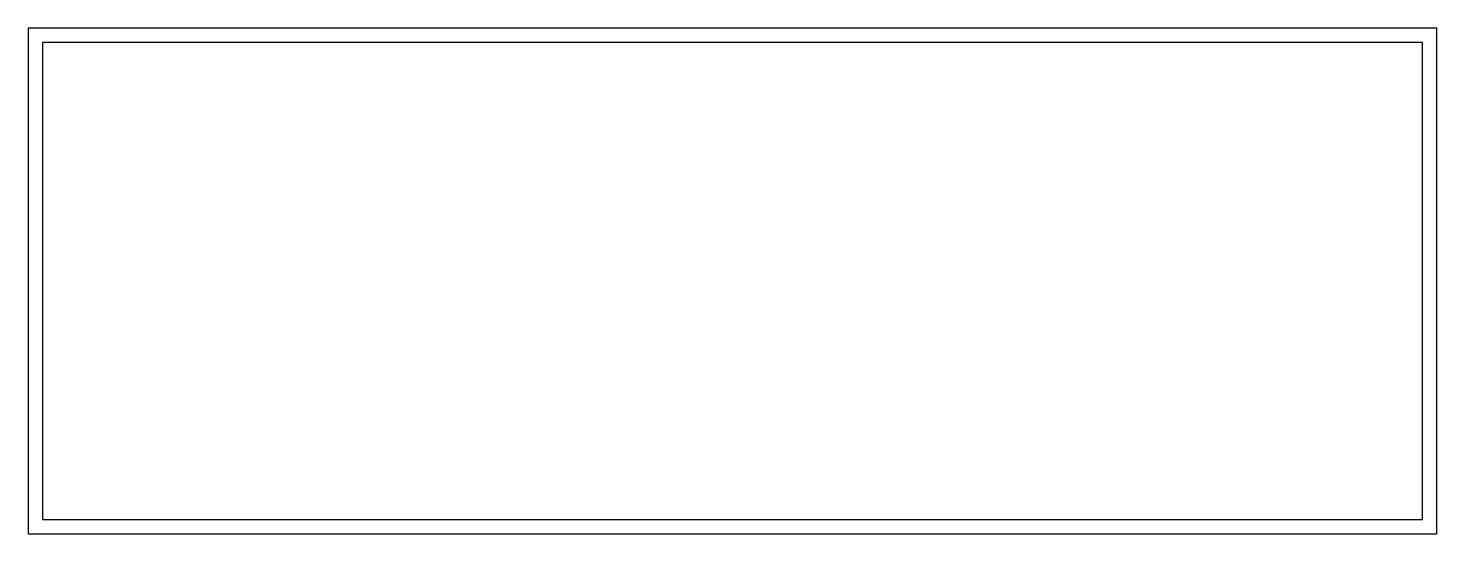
# Model space of a CAD drawing. Header units: millimetres. Extents: x -148 to 148, y -53 to 53.
import ezdxf

# ---------------------------------------------------------------- set-up
doc = ezdxf.new("R2010")
doc.units = ezdxf.units.MM
doc.layers.get('0').update_dxf_attribs({"lineweight": 25, "true_color": 0xffffff})

msp = doc.modelspace()

# ---------------------------------------------------------------- linework, layer by layer
for p, q in [((147.5, 53), (-147.5, 53)), ((-147.5, 53), (-147.5, -53)), ((147.5, -53), (147.5, 53)), ((144.5, 50), (-144.5, 50)), ((-144.5, 50), (-144.5, -50)), ((144.5, -50), (144.5, 50)), ((-144.5, -50), (144.5, -50)), ((-147.5, -53), (147.5, -53))]:
    msp.add_line(p, q)

doc.saveas('drawing.dxf')
